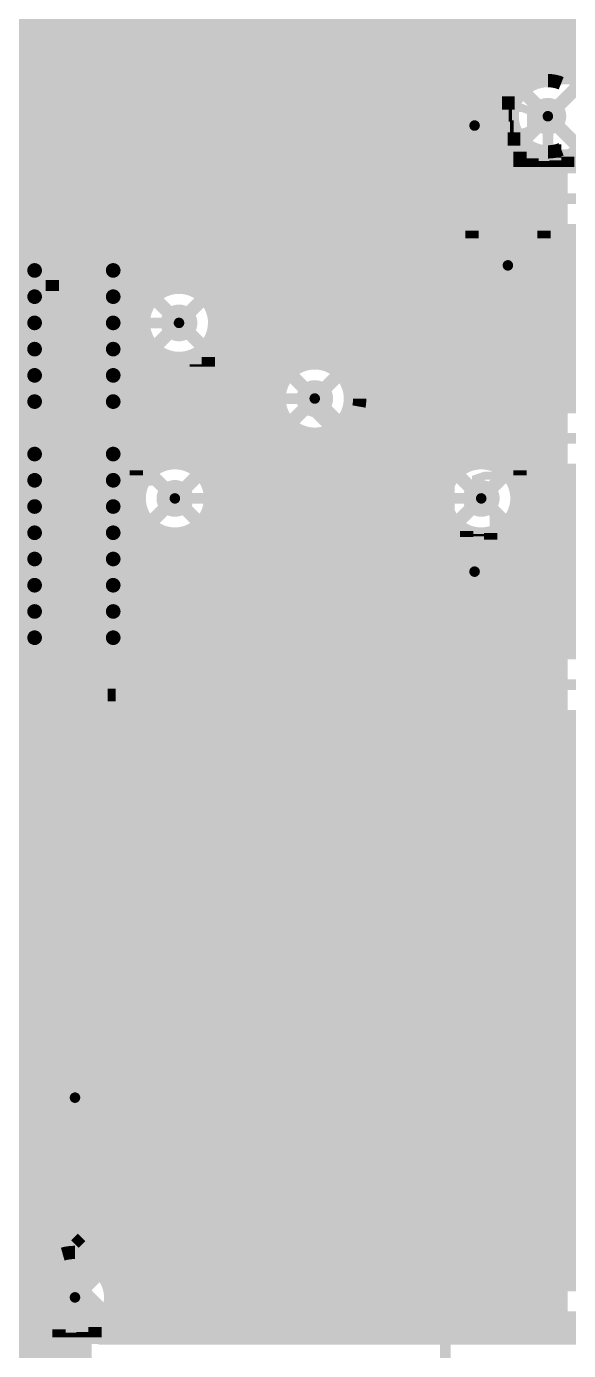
# Model space of a CAD drawing. Extents: x -20 to 155, y -91 to 215.
# Drawn here: x 93.69 to 104.03, y 122.81 to 148.07 of the extents above; entities that cross this region are included whole.
import ezdxf

# ---------------------------------------------------------------- set-up
doc = ezdxf.new("R2010")
doc.units = 0
doc.header["$MEASUREMENT"] = 0
doc.layers.get('0').update_dxf_attribs({"linetype": 'CONTINUOUS'})
for name, color, linetype in [('25-334-0_BOT', 7, 'CONTINUOUS'), ('25-334-0_DRD', 7, 'CONTINUOUS'), ('25-334-0_DRL', 2, 'CONTINUOUS'), ('25-334-0_IN1', 4, 'CONTINUOUS'), ('25-334-0_IN2', 3, 'CONTINUOUS'), ('25-334-0_SMT', 10, 'CONTINUOUS'), ('25-334-0_SPT', 14, 'CONTINUOUS'), ('25-334-0_SST', 12, 'CONTINUOUS'), ('25-334-0_TOP', 11, 'CONTINUOUS'), ('THRUHOLE_TAP', 15, 'CONTINUOUS')]:
    doc.layers.add(name, color=color, linetype=linetype)

# ---------------------------------------------------------------- blocks, each defined once
blk = doc.blocks.new('ROUND_66')
at = {"const_width": 0.35052}
blk.add_lwpolyline([(-0.17526, 0, 1), (0.17526, 0, 1)], format="xyb", close=True, dxfattribs=at)
blk = doc.blocks.new('ROUND_69')
at = {"const_width": 0.35052}
blk.add_lwpolyline([(-0.17526, 0, 1), (0.17526, 0, 1)], format="xyb", close=True, dxfattribs=at)
blk = doc.blocks.new('ROUND_86')
at = {"const_width": 0.10033}
blk.add_lwpolyline([(-0.050164, 0, 1), (0.050164, 0, 1)], format="xyb", close=True, dxfattribs=at)
blk = doc.blocks.new('ROUND_87')
at = {"const_width": 0.10033}
blk.add_lwpolyline([(-0.050164, 0, 1), (0.050164, 0, 1)], format="xyb", close=True, dxfattribs=at)
blk = doc.blocks.new('ROUND_23')
at = {"const_width": 0.35052}
blk.add_lwpolyline([(-0.17526, 0, 1), (0.17526, 0, 1)], format="xyb", close=True, dxfattribs=at)
blk = doc.blocks.new('RECTANGLE_5')
blk.add_solid([(0.4826, 0.4064), (0.4826, -0.4064), (-0.4826, 0.4064), (-0.4826, -0.4064)])
blk = doc.blocks.new('OBLONG_56')
at = {"const_width": 0.2794}
blk.add_lwpolyline([(0.7493, 0), (-0.7493, 0)], dxfattribs=at)
at = {"const_width": 0.1397}
for points in [[(-0.81915, 0, 1), (-0.67945, 0, 1)], [(0.67945, 0, 1), (0.81915, 0, 1)]]:
    blk.add_lwpolyline(points, format="xyb", close=True, dxfattribs=at)
blk = doc.blocks.new('RECTANGLE_57')
blk.add_solid([(0.889, 0.1397), (0.889, -0.1397), (-0.889, 0.1397), (-0.889, -0.1397)])
blk = doc.blocks.new('ROUND_75')
at = {"const_width": 0.10033}
blk.add_lwpolyline([(-0.050164, 0, 1), (0.050164, 0, 1)], format="xyb", close=True, dxfattribs=at)

msp = doc.modelspace()

# ---------------------------------------------------------------- linework, layer by layer
at = {"layer": '25-334-0_BOT'}
for points, const_width in [([(102.87, 170.3705), (102.87, 147.97786)], 0.254), ([(103.0986, 170.3705), (103.0986, 147.74926)], 0.254), ([(103.3272, 170.3705), (103.3272, 147.52066)], 0.254), ([(103.5558, 170.3705), (103.5558, 147.29206)], 0.254), ([(103.7844, 170.3705), (103.7844, 147.19808)], 0.254), ([(104.013, 170.3705), (104.013, 147.12188)], 0.254), ([(91.313, 148.463), (92.075, 147.701), (102.2858, 147.701), (103.632, 146.3548)], 0.2032), ([(114.427, 148.14804), (102.69982, 148.14804)], 0.254), ([(102.7176, 148.1328), (103.63708, 147.21332)], 0.254), ([(114.427, 147.91944), (102.92842, 147.91944)], 0.254), ([(114.427, 147.69084), (103.15702, 147.69084)], 0.254), ([(114.427, 147.46224), (103.38562, 147.46224)], 0.254), ([(114.427, 147.23364), (103.61422, 147.23364)], 0.254), ([(102.11816, 147.00504), (91.46032, 147.00504)], 0.254), ([(102.0318, 147.0914), (92.075, 147.0914)], 0.254), ([(93.726, 147.0914), (93.726, 144.49806)], 0.254), ([(93.9546, 147.0914), (93.9546, 144.72666)], 0.254), ([(94.1832, 147.0914), (94.1832, 144.95526)], 0.254), ([(94.4118, 147.0914), (94.4118, 145.18386)], 0.254), ([(94.6404, 147.0914), (94.6404, 145.34388)], 0.254), ([(94.869, 147.0914), (94.869, 145.3896)], 0.254), ([(95.0976, 147.0914), (95.0976, 145.3896)], 0.254), ([(95.3262, 147.0914), (95.3262, 145.3896)], 0.254), ([(95.5548, 147.0914), (95.5548, 145.3896)], 0.254), ([(95.7834, 147.0914), (95.7834, 145.3896)], 0.254), ([(96.012, 147.0914), (96.012, 145.3896)], 0.254), ([(96.2406, 147.0914), (96.2406, 145.3896)], 0.254), ([(96.4692, 147.0914), (96.4692, 145.3896)], 0.254), ([(96.6978, 147.0914), (96.6978, 145.3896)], 0.254), ([(96.9264, 147.0914), (96.9264, 145.3896)], 0.254), ([(97.155, 147.0914), (97.155, 145.3896)], 0.254), ([(97.3836, 147.0914), (97.3836, 145.3896)], 0.254), ([(97.6122, 147.0914), (97.6122, 145.3896)], 0.254), ([(97.8408, 147.0914), (97.8408, 145.3896)], 0.254), ([(98.0694, 147.0914), (98.0694, 145.3896)], 0.254), ([(98.298, 147.0914), (98.298, 145.3896)], 0.254), ([(98.5266, 147.0914), (98.5266, 145.3896)], 0.254), ([(98.7552, 147.0914), (98.7552, 145.3896)], 0.254), ([(98.9838, 147.0914), (98.9838, 145.3896)], 0.254), ([(99.2124, 147.0914), (99.2124, 145.3896)], 0.254), ([(99.441, 147.0914), (99.441, 145.3896)], 0.254), ([(99.6696, 147.0914), (99.6696, 145.3896)], 0.254), ([(99.8982, 147.0914), (99.8982, 145.3896)], 0.254), ([(100.1268, 147.0914), (100.1268, 145.3896)], 0.254), ([(100.3554, 147.0914), (100.3554, 145.3896)], 0.254), ([(100.584, 147.0914), (100.584, 145.3896)], 0.254), ([(100.8126, 147.0914), (100.8126, 145.3896)], 0.254), ([(101.0412, 147.0914), (101.0412, 145.3896)], 0.254), ([(101.2698, 147.0914), (101.2698, 145.3896)], 0.254), ([(101.4984, 147.0914), (101.4984, 145.3896)], 0.254), ([(101.727, 147.0914), (101.727, 145.3896)], 0.254), ([(101.9556, 147.0914), (101.9556, 145.3896)], 0.254), ([(102.0318, 147.0914), (102.77348, 146.34972)], 0.254), ([(102.1842, 146.939), (102.1842, 145.3896)], 0.254), ([(102.34676, 146.77644), (91.39428, 146.77644)], 0.254), ([(102.4128, 146.7104), (102.4128, 145.3896)], 0.254), ([(102.57536, 146.54784), (91.24442, 146.54784)], 0.254), ([(102.6414, 146.4818), (102.6414, 145.3896)], 0.254), ([(102.77348, 146.31924), (90.89898, 146.31924)], 0.254), ([(102.92842, 145.86204), (62.08776, 145.86204)], 0.254), ([(102.81666, 146.09064), (62.14364, 146.09064)], 0.254), ([(102.87, 145.9611), (102.87, 145.3896)], 0.254), ([(103.16718, 145.63344), (61.95314, 145.63344)], 0.254), ([(103.0986, 145.6817), (103.0986, 145.3896)], 0.254), ([(106.72318, 145.63344), (104.09682, 145.63344)], 0.254), ([(106.22026, 145.40484), (61.66358, 145.40484)], 0.254), ([(106.20248, 145.3896), (94.869, 145.3896)], 0.254), ([(103.3272, 145.55216), (103.3272, 145.3896)], 0.254), ([(103.5558, 145.50136), (103.5558, 145.3896)], 0.254), ([(103.7844, 145.51152), (103.7844, 145.3896)], 0.254), ([(104.013, 145.58518), (104.013, 145.3896)], 0.254), ([(94.40418, 145.17624), (45.72, 145.17624)], 0.254), ([(94.4372, 145.2118), (93.218, 143.9926)], 0.254), ([(94.17558, 144.94764), (55.13832, 144.94764)], 0.254), ([(93.94698, 144.71904), (55.34152, 144.71904)], 0.254), ([(106.807, 144.78), (94.869, 144.78), (93.472, 143.383), (90.932, 143.383)], 0.2032), ([(93.71838, 144.49044), (55.43804, 144.49044)], 0.254), ([(95.12046, 144.1704), (93.97492, 143.02232)], 0.254), ([(95.0976, 144.145), (95.0976, 143.02232)], 0.254), ([(102.32136, 144.1704), (95.12046, 144.1704)], 0.254), ([(95.3262, 144.1704), (95.3262, 143.02232)], 0.254), ([(95.5548, 144.1704), (95.5548, 143.02232)], 0.254), ([(95.7834, 144.1704), (95.7834, 143.02232)], 0.254), ([(96.012, 144.1704), (96.012, 143.03756)], 0.254), ([(96.2406, 144.1704), (96.2406, 143.1925)], 0.254), ([(96.4692, 144.1704), (96.4692, 143.26108)], 0.254), ([(96.6978, 144.1704), (96.6978, 143.26616)], 0.254), ([(96.9264, 144.1704), (96.9264, 143.2052)], 0.254), ([(97.155, 144.1704), (97.155, 143.0655)], 0.254), ([(97.3836, 144.1704), (97.3836, 142.7607)], 0.254), ([(97.6122, 144.1704), (97.6122, 141.5796)], 0.254), ([(97.8408, 144.1704), (97.8408, 141.5796)], 0.254), ([(98.0694, 144.1704), (98.0694, 141.5796)], 0.254), ([(98.298, 144.1704), (98.298, 141.5796)], 0.254), ([(98.5266, 144.1704), (98.5266, 141.5796)], 0.254), ([(98.7552, 144.1704), (98.7552, 141.71168)], 0.254), ([(98.9838, 144.1704), (98.9838, 141.80312)], 0.254), ([(99.2124, 144.1704), (99.2124, 141.82598)], 0.254), ([(99.441, 144.1704), (99.441, 141.78788)], 0.254), ([(99.6696, 144.1704), (99.6696, 141.67866)], 0.254), ([(99.8982, 144.1704), (99.8982, 141.45006)], 0.254), ([(100.1268, 144.1704), (100.1268, 140.8176)], 0.254), ([(100.3554, 144.1704), (100.3554, 140.8176)], 0.254), ([(100.584, 144.1704), (100.584, 140.8176)], 0.254), ([(100.8126, 144.1704), (100.8126, 140.8176)], 0.254), ([(101.0412, 144.1704), (101.0412, 140.8176)], 0.254), ([(101.2698, 144.1704), (101.2698, 140.8176)], 0.254), ([(101.4984, 144.1704), (101.4984, 140.8176)], 0.254), ([(101.727, 144.1704), (101.727, 140.8176)], 0.254), ([(101.9556, 144.1704), (101.9556, 140.8176)], 0.254), ([(102.1842, 144.1704), (102.1842, 144.02562)], 0.254), ([(106.20248, 144.1704), (103.4161, 144.1704)], 0.254), ([(103.5558, 144.1704), (103.5558, 144.02562)], 0.254), ([(103.7844, 144.1704), (103.7844, 140.8176)], 0.254), ([(104.013, 144.1704), (104.013, 140.8176)], 0.254), ([(94.869, 143.9164), (94.869, 143.02232)], 0.254), ([(102.18928, 144.03324), (94.9833, 144.03324)], 0.254), ([(106.38536, 144.03324), (103.54818, 144.03324)], 0.254), ([(102.01402, 143.57604), (94.5261, 143.57604)], 0.254), ([(94.6404, 143.6878), (94.6404, 143.02232)], 0.254), ([(102.06482, 143.80464), (94.7547, 143.80464)], 0.254), ([(111.53902, 143.80464), (103.67518, 143.80464)], 0.254), ([(111.5568, 143.57604), (103.72344, 143.57604)], 0.254), ([(102.02672, 143.34744), (94.2975, 143.34744)], 0.254), ([(94.4118, 143.4592), (94.4118, 143.02232)], 0.254), ([(111.6457, 143.34744), (103.71074, 143.34744)], 0.254), ([(96.11106, 143.11884), (94.0689, 143.11884)], 0.254), ([(94.1832, 143.2306), (94.1832, 143.02232)], 0.254), ([(102.10546, 143.11884), (97.08642, 143.11884)], 0.254), ([(111.82858, 143.11884), (103.632, 143.11884)], 0.254), ([(95.99676, 143.02232), (93.97492, 143.02232)], 0.254), ([(102.27564, 142.89024), (97.31248, 142.89024)], 0.254), ([(102.1842, 142.99438), (102.1842, 140.8176)], 0.254), ([(114.427, 142.89024), (103.46182, 142.89024)], 0.254), ([(103.5558, 142.99438), (103.5558, 140.8176)], 0.254), ([(102.743, 142.66164), (97.41916, 142.66164)], 0.254), ([(102.4128, 142.78356), (102.4128, 140.8176)], 0.254), ([(102.6414, 142.68196), (102.6414, 140.8176)], 0.254), ([(102.87, 142.65148), (102.87, 140.8176)], 0.254), ([(114.427, 142.66164), (102.997, 142.66164)], 0.254), ([(103.0986, 142.68196), (103.0986, 140.8176)], 0.254), ([(103.3272, 142.78356), (103.3272, 140.8176)], 0.254), ([(96.59874, 142.41272), (62.81674, 142.41272)], 0.2032), ([(114.427, 142.43304), (97.45726, 142.43304)], 0.254), ([(97.3836, 142.06474), (97.3836, 141.5796)], 0.254), ([(114.427, 142.20444), (97.43186, 142.20444)], 0.254), ([(114.427, 141.97584), (97.33788, 141.97584)], 0.254), ([(98.58248, 141.5796), (96.7994, 141.5796)], 0.254), ([(96.9264, 141.62024), (96.9264, 141.5796)], 0.254), ([(98.82378, 141.74724), (97.13976, 141.74724)], 0.254), ([(97.155, 141.75994), (97.155, 141.5796)], 0.254), ([(114.427, 141.74724), (99.54768, 141.74724)], 0.254), ([(114.427, 141.51864), (99.84486, 141.51864)], 0.254), ([(114.427, 141.29004), (99.98202, 141.29004)], 0.254), ([(104.81818, 141.06144), (100.04044, 141.06144)], 0.254), ([(87.63, 140.335), (92.329, 140.335), (92.964, 140.97), (99.187, 140.97)], 0.2032), ([(104.29748, 140.8176), (100.03028, 140.8176)], 0.254), ([(104.31526, 140.83284), (100.03282, 140.83284)], 0.254), ([(104.902, 140.208), (92.837, 140.208), (92.202, 139.573), (86.487, 139.573), (86.36, 139.7)], 0.2032), ([(95.8469, 139.5984), (93.08846, 139.5984)], 0.254), ([(93.726, 139.5984), (93.726, 136.12114)], 0.254), ([(93.9546, 139.5984), (93.9546, 136.12114)], 0.254), ([(94.1832, 139.5984), (94.1832, 136.12114)], 0.254), ([(94.4118, 139.5984), (94.4118, 136.12114)], 0.254), ([(94.6404, 139.5984), (94.6404, 136.12114)], 0.254), ([(94.869, 139.5984), (94.869, 136.12114)], 0.254), ([(95.0976, 139.5984), (95.0976, 136.12114)], 0.254), ([(95.3262, 139.5984), (95.3262, 136.12114)], 0.254), ([(95.5548, 139.5984), (95.5548, 136.12114)], 0.254), ([(95.7834, 139.5984), (95.7834, 139.50442)], 0.254), ([(104.29748, 139.5984), (103.03256, 139.5984)], 0.254), ([(103.0986, 139.5984), (103.0986, 139.50442)], 0.254), ([(103.3272, 139.5984), (103.3272, 136.12114)], 0.254), ([(103.5558, 139.5984), (103.5558, 136.12114)], 0.254), ([(103.7844, 139.5984), (103.7844, 136.12114)], 0.254), ([(104.013, 139.5984), (104.013, 136.12114)], 0.254), ([(95.758, 139.46124), (92.9513, 139.46124)], 0.254), ([(104.48036, 139.46124), (103.12146, 139.46124)], 0.254), ([(95.67926, 139.23264), (92.7227, 139.23264)], 0.254), ([(102.362, 139.065), (96.52, 139.065)], 0.2032), ([(114.427, 139.23264), (103.20274, 139.23264)], 0.254), ([(95.66402, 139.00404), (92.42044, 139.00404)], 0.254), ([(114.427, 139.00404), (103.21798, 139.00404)], 0.254), ([(95.83674, 138.54684), (56.72582, 138.54684)], 0.254), ([(95.71228, 138.77544), (56.73344, 138.77544)], 0.254), ([(95.7834, 138.62558), (95.7834, 136.12114)], 0.254), ([(114.427, 138.54684), (103.04526, 138.54684)], 0.254), ([(103.0986, 138.62558), (103.0986, 136.12114)], 0.254), ([(114.427, 138.77544), (103.16972, 138.77544)], 0.254), ([(96.09836, 138.31824), (56.6547, 138.31824)], 0.254), ([(96.012, 138.37412), (96.012, 136.12114)], 0.254), ([(96.9264, 138.30808), (96.9264, 136.12114)], 0.254), ([(101.94036, 138.31824), (96.94164, 138.31824)], 0.254), ([(101.75748, 138.4554), (97.12198, 138.4554)], 0.254), ([(97.155, 138.4554), (97.155, 136.12114)], 0.254), ([(97.3836, 138.4554), (97.3836, 136.12114)], 0.254), ([(97.6122, 138.4554), (97.6122, 136.12114)], 0.254), ([(97.8408, 138.4554), (97.8408, 136.12114)], 0.254), ([(98.0694, 138.4554), (98.0694, 136.12114)], 0.254), ([(98.298, 138.4554), (98.298, 136.12114)], 0.254), ([(98.5266, 138.4554), (98.5266, 136.12114)], 0.254), ([(98.7552, 138.4554), (98.7552, 136.12114)], 0.254), ([(98.9838, 138.4554), (98.9838, 136.12114)], 0.254), ([(99.2124, 138.4554), (99.2124, 136.12114)], 0.254), ([(99.441, 138.4554), (99.441, 136.12114)], 0.254), ([(99.6696, 138.4554), (99.6696, 136.12114)], 0.254), ([(99.8982, 138.4554), (99.8982, 136.12114)], 0.254), ([(100.1268, 138.4554), (100.1268, 136.12114)], 0.254), ([(100.3554, 138.4554), (100.3554, 136.12114)], 0.254), ([(100.584, 138.4554), (100.584, 136.12114)], 0.254), ([(100.8126, 138.4554), (100.8126, 136.12114)], 0.254), ([(101.0412, 138.4554), (101.0412, 136.12114)], 0.254), ([(101.2698, 138.4554), (101.2698, 136.12114)], 0.254), ([(101.4984, 138.4554), (101.4984, 136.12114)], 0.254), ([(101.727, 138.4554), (101.727, 136.12114)], 0.254), ([(101.9556, 138.30808), (101.9556, 136.12114)], 0.254), ([(114.427, 138.31824), (102.78364, 138.31824)], 0.254), ([(102.87, 138.37412), (102.87, 136.12114)], 0.254), ([(114.427, 138.08964), (56.49722, 138.08964)], 0.254), ([(96.2406, 138.25474), (96.2406, 136.12114)], 0.254), ([(96.4692, 138.20902), (96.4692, 136.12114)], 0.254), ([(96.6978, 138.2268), (96.6978, 136.12114)], 0.254), ([(102.1842, 138.2268), (102.1842, 136.12114)], 0.254), ([(102.4128, 138.20902), (102.4128, 136.12114)], 0.254), ([(102.6414, 138.25474), (102.6414, 136.12114)], 0.254), ([(114.427, 137.86104), (56.1213, 137.86104)], 0.254), ([(114.427, 137.63244), (93.04782, 137.63244)], 0.254), ([(114.427, 137.40384), (93.28658, 137.40384)], 0.254), ([(114.427, 137.17524), (93.40088, 137.17524)], 0.254), ([(114.427, 136.94664), (93.44406, 136.94664)], 0.254), ([(114.427, 136.71804), (93.4212, 136.71804)], 0.254), ([(106.01198, 136.26084), (93.14688, 136.26084)], 0.254), ([(114.427, 136.48944), (93.33484, 136.48944)], 0.254), ([(105.82656, 136.12114), (92.9259, 136.12114)], 0.254), ([(106.426, 135.509), (106.42854, 135.51154), (86.10854, 135.51154)], 0.2032), ([(105.83164, 134.88924), (86.69782, 134.88924)], 0.254), ([(105.81894, 134.90194), (86.71306, 134.90194)], 0.254), ([(93.726, 134.90194), (93.726, 124.6505)], 0.254), ([(93.9546, 134.90194), (93.9546, 124.6505)], 0.254), ([(94.1832, 134.90194), (94.1832, 124.6505)], 0.254), ([(94.4118, 134.90194), (94.4118, 124.65812)], 0.254), ([(94.6404, 134.90194), (94.6404, 124.68098)], 0.254), ([(94.869, 134.90194), (94.869, 124.64288)], 0.254), ([(95.0976, 134.90194), (95.0976, 124.53366)], 0.254), ([(95.3262, 134.90194), (95.3262, 124.30506)], 0.254), ([(95.5548, 134.90194), (95.5548, 124.0663)], 0.254), ([(95.7834, 134.90194), (95.7834, 124.0663)], 0.254), ([(96.012, 134.90194), (96.012, 124.0663)], 0.254), ([(96.2406, 134.90194), (96.2406, 124.0663)], 0.254), ([(96.4692, 134.90194), (96.4692, 124.0663)], 0.254), ([(96.6978, 134.90194), (96.6978, 124.0663)], 0.254), ([(96.9264, 134.90194), (96.9264, 124.0663)], 0.254), ([(97.155, 134.90194), (97.155, 124.0663)], 0.254), ([(97.3836, 134.90194), (97.3836, 124.0663)], 0.254), ([(97.6122, 134.90194), (97.6122, 124.0663)], 0.254), ([(97.8408, 134.90194), (97.8408, 124.0663)], 0.254), ([(98.0694, 134.90194), (98.0694, 124.0663)], 0.254), ([(98.298, 134.90194), (98.298, 124.0663)], 0.254), ([(98.5266, 134.90194), (98.5266, 124.0663)], 0.254), ([(98.7552, 134.90194), (98.7552, 124.0663)], 0.254), ([(98.9838, 134.90194), (98.9838, 124.0663)], 0.254), ([(99.2124, 134.90194), (99.2124, 124.0663)], 0.254), ([(99.441, 134.90194), (99.441, 124.0663)], 0.254), ([(99.6696, 134.90194), (99.6696, 124.0663)], 0.254), ([(99.8982, 134.90194), (99.8982, 124.0663)], 0.254), ([(100.1268, 134.90194), (100.1268, 124.0663)], 0.254), ([(100.3554, 134.90194), (100.3554, 124.0663)], 0.254), ([(100.584, 134.90194), (100.584, 124.0663)], 0.254), ([(100.8126, 134.90194), (100.8126, 124.0663)], 0.254), ([(101.0412, 134.90194), (101.0412, 124.0663)], 0.254), ([(101.2698, 134.90194), (101.2698, 124.0663)], 0.254), ([(101.4984, 134.90194), (101.4984, 124.0663)], 0.254), ([(101.727, 134.90194), (101.727, 124.0663)], 0.254), ([(101.9556, 134.90194), (101.9556, 124.0663)], 0.254), ([(102.1842, 134.90194), (102.1842, 124.0663)], 0.254), ([(102.4128, 134.90194), (102.4128, 124.0663)], 0.254), ([(102.6414, 134.90194), (102.6414, 124.0663)], 0.254), ([(102.87, 134.90194), (102.87, 124.0663)], 0.254), ([(103.0986, 134.90194), (103.0986, 124.0663)], 0.254), ([(103.3272, 134.90194), (103.3272, 124.0663)], 0.254), ([(103.5558, 134.90194), (103.5558, 124.0663)], 0.254), ([(103.7844, 134.90194), (103.7844, 124.0663)], 0.254), ([(104.013, 134.90194), (104.013, 124.0663)], 0.254), ([(106.299, 134.66064), (86.21014, 134.66064)], 0.254), ([(114.427, 134.43204), (53.72862, 134.43204)], 0.254), ([(114.427, 134.20344), (53.40096, 134.20344)], 0.254), ([(114.427, 133.97484), (45.72, 133.97484)], 0.254), ([(114.427, 133.74624), (53.7718, 133.74624)], 0.254), ([(114.427, 133.51764), (53.95976, 133.51764)], 0.254), ([(114.427, 133.28904), (54.04866, 133.28904)], 0.254), ([(114.427, 133.06044), (54.06898, 133.06044)], 0.254), ([(108.23448, 132.83184), (54.02834, 132.83184)], 0.254), ([(108.03128, 132.60324), (53.91404, 132.60324)], 0.254), ([(107.93222, 132.37464), (53.67782, 132.37464)], 0.254), ([(107.90428, 132.14604), (45.72, 132.14604)], 0.254), ([(107.9373, 131.91744), (45.72, 131.91744)], 0.254), ([(108.04398, 131.68884), (45.72, 131.68884)], 0.254), ([(108.25988, 131.46024), (45.72, 131.46024)], 0.254), ([(114.427, 131.23164), (45.72, 131.23164)], 0.254), ([(114.427, 131.00304), (45.72, 131.00304)], 0.254), ([(114.427, 130.77444), (45.72, 130.77444)], 0.254), ([(114.427, 130.54584), (45.72, 130.54584)], 0.254), ([(114.427, 130.31724), (45.72, 130.31724)], 0.254), ([(114.427, 130.08864), (45.72, 130.08864)], 0.254), ([(114.427, 129.86004), (45.72, 129.86004)], 0.254), ([(114.427, 129.63144), (45.72, 129.63144)], 0.254), ([(114.427, 129.40284), (45.72, 129.40284)], 0.254), ([(114.427, 129.17424), (45.72, 129.17424)], 0.254), ([(114.427, 128.94564), (45.72, 128.94564)], 0.254), ([(114.427, 128.71704), (45.72, 128.71704)], 0.254), ([(114.427, 128.48844), (52.60848, 128.48844)], 0.254), ([(114.427, 128.25984), (52.90566, 128.25984)], 0.254), ([(114.427, 128.03124), (86.741, 128.03124)], 0.254), ([(114.427, 127.80264), (87.01532, 127.80264)], 0.254), ([(114.427, 127.57404), (87.14232, 127.57404)], 0.254), ([(114.427, 127.34544), (87.19566, 127.34544)], 0.254), ([(114.427, 127.11684), (87.18296, 127.11684)], 0.254), ([(114.427, 126.65964), (86.93912, 126.65964)], 0.254), ([(114.427, 126.88824), (87.10676, 126.88824)], 0.254), ([(114.427, 126.43104), (86.50732, 126.43104)], 0.254), ([(114.427, 126.20244), (45.72, 126.20244)], 0.254), ([(114.427, 125.97384), (45.72, 125.97384)], 0.254), ([(114.427, 125.74524), (48.1838, 125.74524)], 0.254), ([(114.427, 125.51664), (48.37176, 125.51664)], 0.254), ([(114.427, 125.28804), (89.12352, 125.28804)], 0.254), ([(114.427, 125.05944), (89.51214, 125.05944)], 0.254), ([(114.427, 124.83084), (89.67216, 124.83084)], 0.254), ([(94.38132, 124.6505), (91.03614, 124.6505)], 0.254), ([(94.38132, 124.6505), (91.03614, 124.6505)], 0.254), ([(114.427, 124.60224), (94.97568, 124.60224)], 0.254), ([(114.427, 124.37364), (95.27286, 124.37364)], 0.254), ([(95.36176, 124.2441), (95.53956, 124.0663)], 0.254), ([(114.427, 124.14504), (95.46082, 124.14504)], 0.254), ([(108.7628, 123.2408), (95.1992, 123.2408), (94.615, 123.825), (90.805, 123.825)], 0.635), ([(94.615, 123.825), (90.805, 123.825)], 0.635), ([(108.52912, 124.0663), (95.53956, 124.0663)], 0.254), ([(94.2721, 122.9995), (91.03614, 122.9995)], 0.254), ([(94.2721, 122.9995), (91.03614, 122.9995)], 0.254), ([(94.26956, 123.00204), (91.0463, 123.00204)], 0.254), ([(93.726, 122.9995), (93.726, 101.727)], 0.254), ([(93.9546, 122.9995), (93.9546, 101.727)], 0.254), ([(94.1832, 122.9995), (94.1832, 101.727)], 0.254), ([(94.2721, 122.9995), (94.60738, 122.66422)], 0.254), ([(94.49816, 122.77344), (58.80608, 122.77344)], 0.254), ([(94.4118, 122.8598), (94.4118, 101.727)], 0.254)]:
    msp.add_lwpolyline(points, dxfattribs=dict(at, const_width=const_width))
at = {"layer": '25-334-0_BOT', "const_width": 0.254}
for points in [[(102.7176, 148.1328, 0.1989124), (102.2858, 148.31166)], [(104.49052, 146.3548, 0.4124809), (103.63708, 147.21332)], [(103.632, 145.49628, 0.4142136), (104.49052, 146.3548)], [(102.77348, 146.34972, 0.4124815), (103.632, 145.49628)], [(94.869, 145.3896, 0.198913), (94.43795, 145.21105)], [(102.32136, 144.1704, 0.2229825), (102.01144, 143.51)], [(103.72852, 143.51, 0.2235808), (103.4171, 144.17161)], [(102.01148, 143.51, 0.4142136), (102.87, 142.65148)], [(102.87, 142.65148, 0.4142136), (103.72852, 143.51)], [(96.59874, 143.27124, 0.1972788), (95.9955, 143.02359)], [(97.45726, 142.41272, 0.4142136), (96.59874, 143.27124)], [(96.7994, 141.5796, 0.3465652), (97.45472, 142.41272)], [(99.187, 141.82852, 0.1978252), (98.58248, 141.5796)], [(100.04552, 140.97, 0.4142136), (99.187, 141.82852)], [(100.03028, 140.8176, 0.0447281), (100.04394, 140.97)], [(95.8469, 139.5984, 0.1691156), (95.66118, 139.065)], [(103.22052, 139.065, 0.169589), (103.03388, 139.59945)], [(95.66148, 139.065, 0.4142136), (96.52, 138.20648)], [(102.362, 138.20648, 0.4142136), (103.22052, 139.065)], [(96.52, 138.20648, 0.1972779), (97.12324, 138.45413)], [(101.75748, 138.4554, 0.1978252), (102.362, 138.20648)], [(94.615, 124.68352, 0.0690749), (94.38116, 124.65106)], [(95.36176, 124.2441, 0.2712153), (94.615, 124.68098)]]:
    msp.add_lwpolyline(points, format="xyb", dxfattribs=at)
at = {"layer": '25-334-0_DRD', "const_width": 0.254}
for points in [[(104.267, 146.9898), (102.997, 145.7198)], [(104.267, 145.7198), (102.997, 146.9898)], [(102.87, 146.812), (101.6, 145.542)], [(102.87, 145.542), (101.6, 146.812)], [(103.505, 144.145), (102.235, 142.875)], [(103.505, 142.875), (102.235, 144.145)], [(97.23374, 143.04772), (95.96374, 141.77772)], [(97.23374, 141.77772), (95.96374, 143.04772)], [(99.822, 141.605), (98.552, 140.335)], [(99.822, 140.335), (98.552, 141.605)], [(97.155, 139.7), (95.885, 138.43)], [(97.155, 138.43), (95.885, 139.7)], [(102.997, 139.7), (101.727, 138.43)], [(102.997, 138.43), (101.727, 139.7)], [(102.87, 138.303), (101.6, 137.033)], [(102.87, 137.033), (101.6, 138.303)], [(102.87, 138.303), (101.6, 137.033)], [(102.87, 137.033), (101.6, 138.303)], [(102.87, 138.303), (101.6, 137.033)], [(102.87, 137.033), (101.6, 138.303)], [(95.25, 128.27), (93.98, 127)], [(95.25, 127), (93.98, 128.27)], [(95.25, 128.27), (93.98, 127)], [(95.25, 127), (93.98, 128.27)], [(95.25, 124.46), (93.98, 123.19)], [(95.25, 123.19), (93.98, 124.46)], [(95.25, 124.46), (93.98, 123.19)], [(95.25, 123.19), (93.98, 124.46)]]:
    msp.add_lwpolyline(points, dxfattribs=at)
at = {"layer": '25-334-0_IN1', "const_width": 0.254}
for points in [[(93.6244, 150.749), (93.6244, 123.063)], [(93.853, 150.749), (93.853, 123.063)], [(94.0816, 150.749), (94.0816, 128.05664)], [(94.3102, 150.749), (94.3102, 128.24206)], [(94.5388, 150.749), (94.5388, 128.31064)], [(94.7674, 150.749), (94.7674, 128.29794)], [(94.996, 150.749), (94.996, 128.19888)], [(95.2246, 150.749), (95.2246, 127.93472)], [(95.4532, 150.749), (95.4532, 123.063)], [(95.6818, 150.749), (95.6818, 123.063)], [(95.9104, 150.749), (95.9104, 139.36472)], [(96.139, 150.749), (96.139, 142.9131)], [(96.3676, 150.749), (96.3676, 143.0528)], [(96.5962, 150.749), (96.5962, 143.09344)], [(96.8248, 150.749), (96.8248, 143.05534)], [(97.0534, 150.749), (97.0534, 142.91818)], [(97.282, 150.749), (97.282, 123.063)], [(97.5106, 150.749), (97.5106, 123.063)], [(97.7392, 150.749), (97.7392, 123.063)], [(97.9678, 150.749), (97.9678, 123.063)], [(98.1964, 150.749), (98.1964, 123.063)], [(98.425, 150.749), (98.425, 123.063)], [(98.6536, 150.749), (98.6536, 141.39164)], [(98.8822, 150.749), (98.8822, 141.57706)], [(99.1108, 150.749), (99.1108, 141.64564)], [(99.3394, 150.749), (99.3394, 141.63294)], [(99.568, 150.749), (99.568, 141.53388)], [(99.7966, 150.749), (99.7966, 141.26972)], [(100.0252, 150.749), (100.0252, 123.063)], [(100.2538, 150.749), (100.2538, 123.063)], [(100.4824, 150.749), (100.4824, 123.063)], [(100.711, 150.749), (100.711, 123.063)], [(100.9396, 150.749), (100.9396, 123.063)], [(101.1682, 150.749), (101.1682, 123.063)], [(101.3968, 150.749), (101.3968, 123.063)], [(101.6254, 150.749), (101.6254, 146.47672)], [(101.854, 150.749), (101.854, 146.74088)], [(102.0826, 150.749), (102.0826, 146.83994)], [(102.3112, 150.749), (102.3112, 146.85264)], [(102.5398, 150.749), (102.5398, 146.78406)], [(102.7684, 150.749), (102.7684, 146.59864)], [(102.997, 150.749), (102.997, 146.5961)], [(103.2256, 150.749), (103.2256, 146.89836)], [(103.4542, 150.749), (103.4542, 147.01012)], [(103.6828, 150.749), (103.6828, 147.03298)], [(103.886, 150.749), (103.886, 146.98472)], [(103.886, 147.9804), (91.79052, 147.9804)], [(103.886, 147.7518), (88.38692, 147.7518)], [(103.886, 147.5232), (77.851, 147.5232)], [(103.886, 147.2946), (77.851, 147.2946)], [(103.886, 147.066), (77.851, 147.066)], [(102.07244, 146.8374), (77.851, 146.8374)], [(101.70922, 146.6088), (77.851, 146.6088)], [(103.15194, 146.8374), (102.39502, 146.8374)], [(103.00208, 146.6088), (102.76078, 146.6088)], [(101.58476, 146.3802), (77.851, 146.3802)], [(102.95128, 146.3802), (102.8827, 146.3802)], [(101.55428, 146.1516), (77.851, 146.1516)], [(102.98176, 146.1516), (102.91318, 146.1516)], [(102.997, 146.11096), (102.997, 139.3063)], [(101.60508, 145.923), (81.09712, 145.923)], [(101.6254, 145.87474), (101.6254, 137.96772)], [(103.10622, 145.923), (102.86492, 145.923)], [(101.75494, 145.6944), (81.26476, 145.6944)], [(101.854, 145.61312), (101.854, 139.51712)], [(103.46944, 145.6944), (102.71252, 145.6944)], [(102.7684, 145.75536), (102.7684, 139.60856)], [(103.2256, 145.8087), (103.2256, 123.063)], [(103.4542, 145.69694), (103.4542, 123.063)], [(103.6828, 145.67662), (103.6828, 123.063)], [(103.886, 145.6944), (103.79202, 145.6944)], [(103.886, 145.72488), (103.886, 123.063)], [(103.886, 145.4658), (81.32318, 145.4658)], [(102.0826, 145.51406), (102.0826, 139.68476)], [(102.3112, 145.50136), (102.3112, 139.74318)], [(102.5398, 145.56994), (102.5398, 139.72032)], [(103.886, 145.2372), (81.30032, 145.2372)], [(103.886, 145.0086), (81.18856, 145.0086)], [(103.886, 144.78), (80.8863, 144.78)], [(103.886, 144.5514), (77.851, 144.5514)], [(103.886, 144.3228), (90.5002, 144.3228)], [(103.886, 144.0942), (90.70594, 144.0942)], [(103.886, 143.8656), (91.40952, 143.8656)], [(103.886, 143.637), (91.56192, 143.637)], [(103.886, 143.4084), (91.61018, 143.4084)], [(103.886, 143.1798), (91.5797, 143.1798)], [(96.18218, 142.9512), (91.45778, 142.9512)], [(103.886, 142.9512), (97.0153, 142.9512)], [(95.99422, 142.7226), (91.09202, 142.7226)], [(103.886, 142.7226), (97.2058, 142.7226)], [(95.9231, 142.494), (77.851, 142.494)], [(103.886, 142.494), (97.27438, 142.494)], [(95.9358, 142.2654), (77.851, 142.2654)], [(103.886, 142.2654), (97.26168, 142.2654)], [(96.03232, 142.0368), (77.851, 142.0368)], [(96.28886, 141.8082), (77.851, 141.8082)], [(96.139, 141.91234), (96.139, 139.62888)], [(103.886, 141.8082), (96.90862, 141.8082)], [(97.0534, 141.90726), (97.0534, 139.48664)], [(103.886, 142.0368), (97.16516, 142.0368)], [(98.88474, 141.5796), (92.42552, 141.5796)], [(96.3676, 141.77518), (96.3676, 139.72794)], [(96.5962, 141.73454), (96.5962, 139.74064)], [(96.8248, 141.77264), (96.8248, 139.67206)], [(103.886, 141.5796), (99.48672, 141.5796)], [(98.62312, 141.351), (92.57792, 141.351)], [(103.886, 141.351), (99.75088, 141.351)], [(98.52406, 141.1224), (92.62618, 141.1224)], [(103.886, 141.1224), (99.84994, 141.1224)], [(98.51136, 140.8938), (92.5957, 140.8938)], [(103.886, 140.8938), (99.86264, 140.8938)], [(98.57994, 140.6652), (92.47378, 140.6652)], [(98.6536, 140.54836), (98.6536, 123.063)], [(103.886, 140.6652), (99.79406, 140.6652)], [(99.7966, 140.66774), (99.7966, 123.063)], [(98.76536, 140.4366), (92.10802, 140.4366)], [(98.8822, 140.36294), (98.8822, 123.063)], [(99.1108, 140.29436), (99.1108, 123.063)], [(99.3394, 140.30706), (99.3394, 123.063)], [(99.568, 140.40612), (99.568, 123.063)], [(103.886, 140.4366), (99.60864, 140.4366)], [(103.886, 140.208), (88.29802, 140.208)], [(103.886, 139.9794), (88.20912, 139.9794)], [(103.886, 139.7508), (87.97798, 139.7508)], [(96.01708, 139.5222), (87.01532, 139.5222)], [(95.87992, 139.2936), (92.62872, 139.2936)], [(101.85908, 139.5222), (97.02292, 139.5222)], [(101.72192, 139.2936), (97.16008, 139.2936)], [(103.886, 139.5222), (102.86492, 139.5222)], [(103.886, 139.2936), (103.00208, 139.2936)], [(95.83928, 139.065), (92.89288, 139.065)], [(101.68128, 139.065), (97.20072, 139.065)], [(103.886, 139.065), (103.04272, 139.065)], [(95.87992, 138.8364), (92.99194, 138.8364)], [(101.72192, 138.8364), (97.16008, 138.8364)], [(102.997, 138.82116), (102.997, 123.063)], [(103.886, 138.8364), (103.00208, 138.8364)], [(96.01708, 138.6078), (93.00464, 138.6078)], [(95.9104, 138.76274), (95.9104, 123.063)], [(101.85908, 138.6078), (97.02292, 138.6078)], [(97.0534, 138.64336), (97.0534, 123.063)], [(101.854, 138.61288), (101.854, 138.23188)], [(103.886, 138.6078), (102.86492, 138.6078)], [(103.886, 138.3792), (92.93606, 138.3792)], [(96.139, 138.50112), (96.139, 123.063)], [(96.3676, 138.40206), (96.3676, 123.063)], [(96.5962, 138.38936), (96.5962, 123.063)], [(96.8248, 138.45794), (96.8248, 123.063)], [(102.0826, 138.44524), (102.0826, 138.33094)], [(102.3112, 138.38682), (102.3112, 138.34364)], [(102.5398, 138.40714), (102.5398, 138.27506)], [(102.7684, 138.5189), (102.7684, 138.08964)], [(101.75494, 138.1506), (92.75064, 138.1506)], [(103.886, 138.1506), (102.71252, 138.1506)], [(101.60508, 137.922), (89.45118, 137.922)], [(103.886, 137.922), (102.86492, 137.922)], [(101.55428, 137.6934), (89.408, 137.6934)], [(103.886, 137.6934), (102.91318, 137.6934)], [(101.58476, 137.4648), (92.97924, 137.4648)], [(101.6254, 137.36574), (101.6254, 123.063)], [(103.886, 137.4648), (102.8827, 137.4648)], [(101.70922, 137.2362), (93.18244, 137.2362)], [(101.854, 137.10412), (101.854, 123.063)], [(102.5398, 137.06094), (102.5398, 123.063)], [(103.886, 137.2362), (102.76078, 137.2362)], [(102.7684, 137.24636), (102.7684, 123.063)], [(103.886, 136.779), (93.25356, 136.779)], [(102.07244, 137.0076), (93.25864, 137.0076)], [(102.0826, 137.00506), (102.0826, 123.063)], [(102.3112, 136.99236), (102.3112, 123.063)], [(103.886, 137.0076), (102.39502, 137.0076)], [(103.886, 136.5504), (93.16212, 136.5504)], [(103.886, 136.3218), (92.92844, 136.3218)], [(103.886, 136.0932), (86.4616, 136.0932)], [(103.886, 135.8646), (86.6902, 135.8646)], [(103.886, 135.636), (86.77656, 135.636)], [(103.886, 135.4074), (86.78164, 135.4074)], [(103.886, 135.1788), (86.70036, 135.1788)], [(103.886, 134.9502), (86.49208, 134.9502)], [(103.886, 134.7216), (77.851, 134.7216)], [(103.886, 134.493), (77.851, 134.493)], [(103.886, 134.2644), (77.851, 134.2644)], [(103.886, 134.0358), (77.851, 134.0358)], [(103.886, 133.8072), (77.851, 133.8072)], [(103.886, 133.5786), (77.851, 133.5786)], [(103.886, 133.35), (77.851, 133.35)], [(103.886, 133.1214), (77.851, 133.1214)], [(103.886, 132.8928), (77.851, 132.8928)], [(103.886, 132.6642), (77.851, 132.6642)], [(103.886, 132.4356), (77.851, 132.4356)], [(103.886, 132.207), (87.3633, 132.207)], [(103.886, 131.9784), (87.66556, 131.9784)], [(103.886, 131.7498), (87.77732, 131.7498)], [(103.886, 131.5212), (87.80018, 131.5212)], [(103.886, 131.2926), (87.74176, 131.2926)], [(103.886, 131.064), (89.98712, 131.064)], [(103.886, 130.8354), (90.15476, 130.8354)], [(103.886, 130.6068), (90.21318, 130.6068)], [(103.886, 130.3782), (90.19032, 130.3782)], [(103.886, 130.1496), (90.07856, 130.1496)], [(103.886, 129.6924), (77.851, 129.6924)], [(103.886, 129.921), (89.7763, 129.921)], [(103.886, 129.4638), (77.851, 129.4638)], [(103.886, 129.2352), (77.851, 129.2352)], [(103.886, 129.0066), (77.851, 129.0066)], [(103.886, 128.778), (77.851, 128.778)], [(103.886, 128.5494), (77.851, 128.5494)], [(103.886, 128.3208), (77.851, 128.3208)], [(94.11208, 128.0922), (84.95792, 128.0922)], [(103.886, 128.0922), (95.11792, 128.0922)], [(93.97492, 127.8636), (85.09508, 127.8636)], [(103.886, 127.8636), (95.25508, 127.8636)], [(93.93428, 127.635), (85.13572, 127.635)], [(103.886, 127.635), (95.29572, 127.635)], [(94.11208, 127.1778), (84.95792, 127.1778)], [(93.97492, 127.4064), (85.09508, 127.4064)], [(94.0816, 127.21336), (94.0816, 124.24664)], [(103.886, 127.1778), (95.11792, 127.1778)], [(95.2246, 127.33274), (95.2246, 124.12472)], [(103.886, 127.4064), (95.25508, 127.4064)], [(103.886, 126.9492), (77.851, 126.9492)], [(94.3102, 127.02794), (94.3102, 124.43206)], [(94.5388, 126.95936), (94.5388, 124.50064)], [(94.7674, 126.97206), (94.7674, 124.48794)], [(94.996, 127.07112), (94.996, 124.38888)], [(103.886, 126.7206), (77.851, 126.7206)], [(103.886, 126.492), (77.851, 126.492)], [(103.886, 126.2634), (77.851, 126.2634)], [(103.886, 126.0348), (77.851, 126.0348)], [(103.886, 125.8062), (77.851, 125.8062)], [(103.886, 125.5776), (77.851, 125.5776)], [(103.886, 125.349), (77.851, 125.349)], [(103.886, 125.1204), (77.851, 125.1204)], [(103.886, 124.8918), (77.851, 124.8918)], [(103.886, 124.6632), (77.851, 124.6632)], [(94.31274, 124.4346), (91.10472, 124.4346)], [(103.886, 124.4346), (94.91472, 124.4346)], [(94.05112, 124.206), (91.36888, 124.206)], [(103.886, 124.206), (95.17888, 124.206)], [(93.95206, 123.9774), (91.46794, 123.9774)], [(103.886, 123.9774), (95.27794, 123.9774)], [(93.93936, 123.7488), (91.48064, 123.7488)], [(103.886, 123.7488), (95.29064, 123.7488)], [(94.00794, 123.5202), (91.41206, 123.5202)], [(94.0816, 123.40336), (94.0816, 123.063)], [(103.886, 123.5202), (95.22206, 123.5202)], [(95.2246, 123.52274), (95.2246, 123.063)], [(94.19336, 123.2916), (91.22664, 123.2916)], [(94.3102, 123.21794), (94.3102, 123.063)], [(94.5388, 123.14936), (94.5388, 123.063)], [(94.7674, 123.16206), (94.7674, 123.063)], [(94.996, 123.26112), (94.996, 123.063)], [(103.886, 123.2916), (95.03664, 123.2916)], [(103.886, 123.063), (77.851, 123.063)]]:
    msp.add_lwpolyline(points, dxfattribs=at)
for points in [[(103.632, 147.03552, 0.4142136), (102.95128, 146.3548)], [(103.886, 146.98472, 0.0961154), (103.632, 147.034)], [(102.235, 146.85772, 0.4142136), (101.55428, 146.177)], [(102.91572, 146.177, 0.4142136), (102.235, 146.85772)], [(102.95128, 146.3548, 0.4142136), (103.632, 145.67408)], [(101.55428, 146.177, 0.4142136), (102.235, 145.49628)], [(102.235, 145.49628, 0.4142136), (102.91572, 146.177)], [(103.632, 145.67408, 0.0961152), (103.88657, 145.72347)], [(96.59874, 143.09344, 0.4142136), (95.91802, 142.41272)], [(97.27946, 142.41272, 0.4142136), (96.59874, 143.09344)], [(95.92056, 142.41272, 0.4142136), (96.59874, 141.73454)], [(96.59874, 141.73454, 0.4142136), (97.27692, 142.41272)], [(99.187, 141.65072, 0.4142136), (98.50628, 140.97)], [(99.86772, 140.97, 0.4142136), (99.187, 141.65072)], [(98.50628, 140.97, 0.4142136), (99.187, 140.28928)], [(99.187, 140.28928, 0.4142136), (99.86772, 140.97)], [(96.52, 139.74572, 0.4142136), (95.83928, 139.065)], [(97.20072, 139.065, 0.4142136), (96.52, 139.74572)], [(102.362, 139.74572, 0.4142136), (101.68128, 139.065)], [(103.04272, 139.065, 0.4142136), (102.362, 139.74572)], [(95.83928, 139.065, 0.4142136), (96.52, 138.38428)], [(96.52, 138.38428, 0.4142136), (97.20072, 139.065)], [(101.68128, 139.065, 0.4142136), (102.362, 138.38428)], [(102.362, 138.38428, 0.4142136), (103.04272, 139.065)], [(102.235, 138.34872, 0.4142136), (101.55428, 137.668)], [(102.235, 138.34872, 0.4142136), (101.55428, 137.668)], [(102.91572, 137.668, 0.4142136), (102.235, 138.34872)], [(102.91572, 137.668, 0.4142136), (102.235, 138.34872)], [(101.55428, 137.668, 0.4142136), (102.235, 136.98728)], [(101.55428, 137.668, 0.4142136), (102.235, 136.98728)], [(102.235, 136.98728, 0.4142136), (102.91572, 137.668)], [(102.235, 136.98728, 0.4142136), (102.91572, 137.668)], [(94.615, 128.31572, 0.4142136), (93.93428, 127.635)], [(94.615, 128.31572, 0.4142136), (93.93428, 127.635)], [(95.29572, 127.635, 0.4142136), (94.615, 128.31572)], [(95.29572, 127.635, 0.4142136), (94.615, 128.31572)], [(93.93428, 127.635, 0.4142136), (94.615, 126.95428)], [(93.93428, 127.635, 0.4142136), (94.615, 126.95428)], [(94.615, 126.95428, 0.4142136), (95.29572, 127.635)], [(94.615, 126.95428, 0.4142136), (95.29572, 127.635)], [(94.615, 124.50572, 0.4142136), (93.93428, 123.825)], [(95.29572, 123.825, 0.4142136), (94.615, 124.50572)], [(93.93428, 123.825, 0.4142136), (94.615, 123.14428)], [(94.615, 123.14428, 0.4142136), (95.29572, 123.825)]]:
    msp.add_lwpolyline(points, format="xyb", dxfattribs=at)
at = {"layer": '25-334-0_SST', "const_width": 0.1524}
for points in [[(101.7905, 143.9545), (101.7905, 146.8755), (100.1522, 146.8755), (100.1522, 143.9545), (101.7905, 143.9545)], [(102.46106, 146.0373), (102.29342, 146.09826), (102.29342, 146.45386), (102.46106, 146.51228), (103.13924, 146.51228), (103.30942, 146.45386), (103.30942, 146.09826), (103.13924, 146.0373)], [(102.63124, 145.1991), (102.63124, 145.67408), (103.30942, 145.43786), (103.30942, 145.31848), (102.29342, 145.31848)], [(102.46106, 144.83588), (102.29342, 144.7165), (102.29342, 144.48028), (102.46106, 144.3609), (102.63124, 144.3609), (102.96906, 144.59966), (103.30942, 144.3609), (103.30942, 144.83588)], [(100.1395, 143.7005), (100.1395, 140.7795), (101.7778, 140.7795), (101.7778, 143.7005), (100.1395, 143.7005)], [(102.5144, 142.26032), (102.5144, 142.67434), (103.5304, 142.67434)], [(102.85476, 141.42212), (102.85476, 141.89456), (103.5304, 141.65834), (103.5304, 141.53896), (102.5144, 141.53896)], [(100.1395, 139.8905), (100.1395, 136.9695), (101.7778, 136.9695), (101.7778, 139.8905), (100.1395, 139.8905)], [(102.43058, 139.02436), (102.2604, 139.08532), (102.2604, 139.44092), (102.43058, 139.49934), (103.10876, 139.49934), (103.2764, 139.44092), (103.2764, 139.08532), (103.10876, 139.02436)], [(102.60076, 138.18616), (102.60076, 138.66114), (103.2764, 138.42492), (103.2764, 138.30554), (102.2604, 138.30554)], [(102.43058, 137.82294), (102.2604, 137.76452), (102.2604, 137.40892), (102.43058, 137.34796), (102.7684, 137.34796), (102.93858, 137.46734), (102.93858, 137.82294), (103.2764, 137.82294), (103.2764, 137.34796)], [(95.31604, 135.31596), (94.30004, 135.31596), (94.46768, 135.19658)], [(95.31604, 135.43534), (95.31604, 135.19658)], [(95.4405, 124.2695), (95.4405, 127.1905), (93.8022, 127.1905), (93.8022, 124.2695), (95.4405, 124.2695)], [(95.98406, 126.2253), (95.81642, 126.28626), (95.81642, 126.64186), (95.98406, 126.70028), (96.66224, 126.70028), (96.83242, 126.64186), (96.83242, 126.28626), (96.66224, 126.2253)], [(95.98406, 125.86208), (95.81642, 125.7427), (95.81642, 125.50648), (95.98406, 125.3871), (96.15424, 125.3871), (96.49206, 125.62586), (96.83242, 125.3871), (96.83242, 125.86208)], [(96.32442, 124.60986), (96.32442, 124.96546), (96.49206, 125.02388), (96.66224, 125.02388), (96.83242, 124.96546), (96.83242, 124.60986), (96.66224, 124.5489), (96.49206, 124.5489), (95.81642, 124.78766)]]:
    msp.add_lwpolyline(points, dxfattribs=at)
at = {"layer": '25-334-0_TOP'}
for points, const_width in [([(114.935, 148.59), (115.57, 148.59), (116.332, 147.828), (116.332, 145.796), (115.697, 145.161), (109.855, 145.161), (107.95, 147.066), (96.774, 147.066), (87.6173, 137.9093), (83.12658, 137.9093)], 0.2032), ([(83.12658, 138.40968), (87.48268, 138.40968), (96.647, 147.574), (114.681, 147.574), (114.935, 147.32)], 0.2032), ([(100.965, 146.1262), (102.1842, 146.1262), (102.235, 146.177)], 0.3048), ([(103.632, 146.3548), (103.632, 133.731), (117.602, 119.761), (126.746, 119.761), (131.953, 114.554), (150.114, 114.554), (150.368, 114.3), (151.384, 114.3)], 0.2032), ([(100.965, 144.7038), (100.965, 142.9512)], 0.2032), ([(102.87, 143.51), (101.6762, 144.7038), (100.965, 144.7038)], 0.2032), ([(94.59468, 141.91234), (93.218, 141.91234), (93.218, 142.41272), (94.59468, 142.41272)], 0.2032), ([(94.59468, 142.41272), (96.59874, 142.41272)], 0.2032), ([(128.3462, 116.205), (128.3462, 116.8908), (126.492, 118.745), (117.348, 118.745), (99.568, 136.525), (99.568, 139.192), (97.3455, 141.41196), (94.59468, 141.41196)], 0.2032), ([(100.965, 141.5288), (100.965, 139.1412)], 0.2032), ([(123.9012, 116.205), (123.9012, 116.3828), (122.047, 118.237), (117.221, 118.237), (99.06, 136.398), (99.06, 139.065), (97.21088, 140.91158), (94.59468, 140.91158)], 0.2032), ([(99.187, 140.97), (99.187, 140.716), (100.076, 139.827), (100.076, 136.652), (117.475, 119.253), (126.619, 119.253), (134.6708, 111.2012), (140.335, 111.2012)], 0.2032), ([(119.4562, 116.205), (119.4562, 116.3828), (118.11, 117.729), (117.094, 117.729), (98.552, 136.271), (98.552, 138.811), (96.94926, 140.4112), (94.59468, 140.4112)], 0.2032), ([(94.59468, 139.91082), (96.81464, 139.91082), (98.044, 138.684), (98.044, 136.144), (115.0112, 119.1768), (115.0112, 116.205)], 0.2032), ([(96.52, 139.065), (96.17202, 139.41044), (94.59468, 139.41044)], 0.2032), ([(100.965, 139.1412), (101.0412, 139.065), (102.362, 139.065)], 0.2032), ([(94.59468, 138.91006), (92.55506, 138.91006), (92.329, 138.684)], 0.3048), ([(92.329, 138.684), (92.55506, 138.91006), (94.59468, 138.91006)], 0.3048), ([(92.329, 138.684), (92.55506, 138.91006), (94.59468, 138.91006)], 0.3048), ([(94.59468, 138.40968), (96.41078, 138.40968), (97.536, 137.287), (97.536, 136.017), (110.744, 122.809), (110.744, 116.3828), (110.6043, 116.2431)], 0.2032), ([(94.59468, 137.9093), (96.2533, 137.9093), (97.028, 137.13714), (97.028, 135.763), (106.045, 126.746), (106.045, 116.2812), (106.1212, 116.205)], 0.2032), ([(100.965, 137.7188), (102.1842, 137.7188), (102.235, 137.668)], 0.635), ([(102.235, 137.668), (102.1842, 137.7188), (100.965, 137.7188)], 0.635), ([(102.235, 137.668), (102.1842, 137.7188), (100.965, 137.7188)], 0.635), ([(92.58554, 136.90854), (94.59468, 136.90854)], 0.2032), ([(90.61196, 133.92658), (90.61196, 132.7785), (90.932, 132.461), (99.695, 132.461), (101.6762, 130.4798), (101.6762, 116.205)], 0.2032), ([(94.615, 127.635), (94.615, 126.4412)], 0.3048), ([(94.615, 126.4412), (94.615, 127.635)], 0.3048), ([(79.375, 116.84), (79.375, 116.713), (82.042, 114.046), (86.868, 114.046), (94.615, 121.793), (94.615, 125.0188), (94.615, 123.825)], 0.635), ([(94.615, 125.0188), (94.615, 123.825)], 0.635), ([(94.615, 124.841), (94.615, 125.0188)], 0.635), ([(94.742, 124.968), (94.615, 124.841)], 0.2032)]:
    msp.add_lwpolyline(points, dxfattribs=dict(at, const_width=const_width))

# ---------------------------------------------------------------- block references
at = {"layer": '25-334-0_BOT'}
for name, p in [('ROUND_66', (102.235, 146.177)), ('ROUND_66', (103.632, 146.3548)), ('ROUND_66', (102.87, 143.51)), ('ROUND_66', (96.59874, 142.41272)), ('ROUND_66', (99.187, 140.97)), ('ROUND_66', (96.52, 139.065)), ('ROUND_66', (102.362, 139.065)), ('ROUND_66', (102.235, 137.668)), ('ROUND_66', (94.615, 127.635)), ('ROUND_69', (94.615, 123.825))]:
    msp.add_blockref(name, p, dxfattribs=at)
at = {"layer": '25-334-0_DRL'}
for name, p in [('ROUND_87', (102.235, 146.177)), ('ROUND_87', (103.632, 146.3548)), ('ROUND_86', (102.87, 143.51)), ('ROUND_86', (96.59874, 142.41272)), ('ROUND_86', (99.187, 140.97)), ('ROUND_86', (96.52, 139.065)), ('ROUND_86', (102.362, 139.065)), ('ROUND_87', (102.235, 137.668)), ('ROUND_87', (94.615, 127.635)), ('ROUND_87', (94.615, 123.825))]:
    msp.add_blockref(name, p, dxfattribs=at)
at = {"layer": '25-334-0_IN1'}
for name, p in [('ROUND_66', (102.235, 146.177)), ('ROUND_69', (103.632, 146.3548)), ('ROUND_66', (102.87, 143.51)), ('ROUND_66', (96.59874, 142.41272)), ('ROUND_66', (99.187, 140.97)), ('ROUND_66', (96.52, 139.065)), ('ROUND_66', (102.362, 139.065)), ('ROUND_66', (102.235, 137.668)), ('ROUND_66', (94.615, 127.635)), ('ROUND_69', (94.615, 123.825))]:
    msp.add_blockref(name, p, dxfattribs=at)
at = {"layer": '25-334-0_IN2'}
for name, p in [('ROUND_66', (102.235, 146.177)), ('ROUND_69', (103.632, 146.3548)), ('ROUND_23', (102.87, 143.51)), ('ROUND_23', (96.59874, 142.41272)), ('ROUND_23', (99.187, 140.97)), ('ROUND_23', (96.52, 139.065)), ('ROUND_23', (102.362, 139.065)), ('ROUND_66', (102.235, 137.668)), ('ROUND_69', (94.615, 127.635)), ('ROUND_69', (94.615, 123.825))]:
    msp.add_blockref(name, p, dxfattribs=at)
at = {"layer": '25-334-0_SMT'}
for name, p in [('RECTANGLE_5', (100.965, 146.1262)), ('RECTANGLE_5', (100.965, 144.7038)), ('OBLONG_56', (94.59468, 143.41348)), ('RECTANGLE_5', (100.965, 142.9512)), ('OBLONG_56', (94.59468, 142.9131)), ('OBLONG_56', (94.59468, 142.41272)), ('OBLONG_56', (94.59468, 141.91234)), ('RECTANGLE_5', (100.965, 141.5288)), ('OBLONG_56', (94.59468, 141.41196)), ('OBLONG_56', (94.59468, 140.91158)), ('RECTANGLE_57', (94.59468, 140.4112)), ('OBLONG_56', (94.59468, 139.91082)), ('OBLONG_56', (94.59468, 139.41044)), ('RECTANGLE_5', (100.965, 139.1412)), ('OBLONG_56', (94.59468, 138.91006)), ('OBLONG_56', (94.59468, 138.40968)), ('OBLONG_56', (94.59468, 137.9093)), ('RECTANGLE_5', (100.965, 137.7188)), ('OBLONG_56', (94.59468, 137.40892)), ('OBLONG_56', (94.59468, 136.90854)), ('OBLONG_56', (94.59468, 136.40816)), ('RECTANGLE_57', (94.59468, 135.90778)), ('RECTANGLE_5', (94.615, 126.4412)), ('RECTANGLE_5', (94.615, 125.0188))]:
    msp.add_blockref(name, p, dxfattribs=at)
at = {"layer": '25-334-0_SPT'}
for name, p in [('RECTANGLE_5', (100.965, 146.1262)), ('RECTANGLE_5', (100.965, 144.7038)), ('OBLONG_56', (94.59468, 143.41348)), ('RECTANGLE_5', (100.965, 142.9512)), ('OBLONG_56', (94.59468, 142.9131)), ('OBLONG_56', (94.59468, 142.41272)), ('OBLONG_56', (94.59468, 141.91234)), ('RECTANGLE_5', (100.965, 141.5288)), ('OBLONG_56', (94.59468, 141.41196)), ('OBLONG_56', (94.59468, 140.91158)), ('RECTANGLE_57', (94.59468, 140.4112)), ('OBLONG_56', (94.59468, 139.91082)), ('OBLONG_56', (94.59468, 139.41044)), ('RECTANGLE_5', (100.965, 139.1412)), ('OBLONG_56', (94.59468, 138.91006)), ('OBLONG_56', (94.59468, 138.40968)), ('OBLONG_56', (94.59468, 137.9093)), ('RECTANGLE_5', (100.965, 137.7188)), ('OBLONG_56', (94.59468, 137.40892)), ('OBLONG_56', (94.59468, 136.90854)), ('OBLONG_56', (94.59468, 136.40816)), ('RECTANGLE_57', (94.59468, 135.90778)), ('RECTANGLE_5', (94.615, 126.4412)), ('RECTANGLE_5', (94.615, 125.0188))]:
    msp.add_blockref(name, p, dxfattribs=at)
at = {"layer": '25-334-0_TOP'}
for name, p in [('RECTANGLE_5', (100.965, 146.1262)), ('ROUND_66', (102.235, 146.177)), ('ROUND_66', (103.632, 146.3548)), ('RECTANGLE_5', (100.965, 144.7038)), ('ROUND_66', (102.87, 143.51)), ('OBLONG_56', (94.59468, 143.41348)), ('RECTANGLE_5', (100.965, 142.9512)), ('OBLONG_56', (94.59468, 142.9131)), ('ROUND_66', (96.59874, 142.41272)), ('OBLONG_56', (94.59468, 142.41272)), ('OBLONG_56', (94.59468, 141.91234)), ('RECTANGLE_5', (100.965, 141.5288)), ('OBLONG_56', (94.59468, 141.41196)), ('ROUND_66', (99.187, 140.97)), ('OBLONG_56', (94.59468, 140.91158)), ('RECTANGLE_57', (94.59468, 140.4112)), ('OBLONG_56', (94.59468, 139.91082)), ('OBLONG_56', (94.59468, 139.41044)), ('ROUND_66', (96.52, 139.065)), ('RECTANGLE_5', (100.965, 139.1412)), ('ROUND_66', (102.362, 139.065)), ('OBLONG_56', (94.59468, 138.91006)), ('OBLONG_56', (94.59468, 138.40968)), ('OBLONG_56', (94.59468, 137.9093)), ('RECTANGLE_5', (100.965, 137.7188)), ('ROUND_66', (102.235, 137.668)), ('OBLONG_56', (94.59468, 137.40892)), ('OBLONG_56', (94.59468, 136.90854)), ('OBLONG_56', (94.59468, 136.40816)), ('RECTANGLE_57', (94.59468, 135.90778)), ('ROUND_66', (94.615, 127.635)), ('RECTANGLE_5', (94.615, 126.4412)), ('RECTANGLE_5', (94.615, 125.0188)), ('ROUND_66', (94.615, 123.825))]:
    msp.add_blockref(name, p, dxfattribs=at)
at = {"layer": 'THRUHOLE_TAP'}
for p in [(102.235, 146.177), (103.632, 146.3548), (102.87, 143.51), (96.59874, 142.41272), (99.187, 140.97), (96.52, 139.065), (102.362, 139.065), (102.235, 137.668), (94.615, 127.635), (94.615, 123.825)]:
    msp.add_blockref('ROUND_75', p, dxfattribs=at)

doc.saveas('drawing.dxf')
